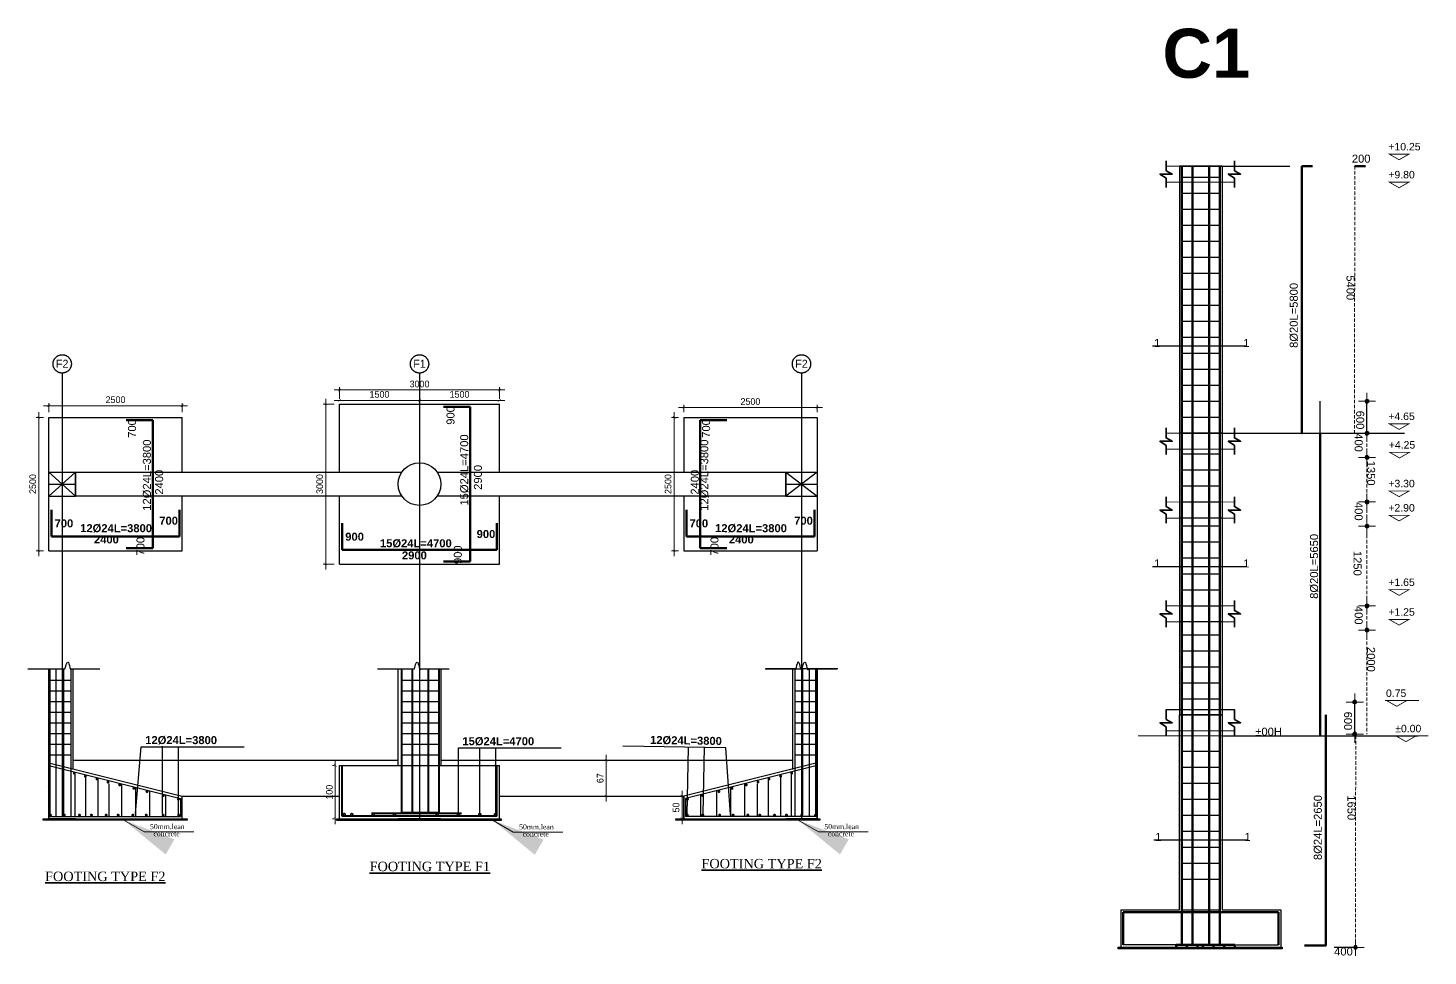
# Model space of a CAD drawing. Header units: inches. Extents: x -291016 to -124071, y 25078 to 137196.
# Drawn here: x -210293 to -207669, y 49485 to 51225 of the extents above; entities that cross this region are included whole.
import ezdxf

# ---------------------------------------------------------------- set-up
doc = ezdxf.new("R2010")
doc.units = ezdxf.units.IN
doc.header["$MEASUREMENT"] = 0
for name, pattern in [('CENTER', [2, 1.25, -0.25, 0.25, -0.25]), ('CENTER2', [28.575, 19.05, -3.175, 3.175, -3.175]), ('Dashed', [564.444447, 282.222223, -282.222223]), ('DASHED2', [9.525, 6.35, -3.175]), ('HIDDEN', [9.525, 6.35, -3.175])]:
    doc.linetypes.add(name, pattern=pattern)
for name, color, linetype in [('AXIS', 8, 'CENTER'), ('HATC H', 8, 'Continuous'), ('Reinf+', 6, 'Dashed'), ('Reinf_', 6, 'Continuous'), ('reinfor', 5, 'Continuous'), ('SEC', 7, 'Continuous'), ('TEX', 4, 'Continuous')]:
    doc.layers.add(name, color=color, linetype=linetype)
for name, color, linetype, lineweight in [('Concret', 3, 'Continuous', 60), ('dim', 106, 'Continuous', 18), ('Furn', 106, 'Continuous', 9), ('HATCH', 8, 'Continuous', 9), ('REIN', 6, 'Continuous', 40), ('text', 7, 'Continuous', 35), ('wal', 7, 'Continuous', 50)]:
    doc.layers.add(name, color=color, linetype=linetype, lineweight=lineweight)
doc.styles.add('50', font='arial.ttf', dxfattribs={"height": 150})
doc.styles.add('AX', font='arial.ttf')
doc.styles.add('BOLDTEXT4', font='times.ttf')
doc.styles.add('Dutch Bold', font='dutchb.ttf')
doc.styles.add('SANSSERIFBOLD', font='sasb____.pfb', dxfattribs={"height": 70})
doc.styles.add('TEXT50-2.25', font='times.ttf')
doc.dimstyles.new('50PEA1', dxfattribs={"dimscale": 0, "dimtxt": 12.5, "dimasz": 5, "dimexe": 5, "dimexo": 10, "dimgap": 5, "dimtad": 1, "dimdec": 0, "dimdsep": 46, "dimtxsty": 'Standard', "dimblk1": 'ARCHTICK', "dimblk2": 'ARCHTICK', "dimsah": 1, "dimcen": 2.5, "dimdle": 10, "dimclrd": 8, "dimclre": 8, "dimclrt": 7, "dimadec": 0, "dimazin": 0, "dimtfac": 1, "dimtdec": 0, "dimtix": 1, "dimtmove": 2, "dimatfit": 3, "dimldrblk": 'ARCHTICK', "dimfxl": 1, "dimtolj": 1, "dimtzin": 0, "dimlwd": 13, "dimlwe": 13, "dimarcsym": 0})
doc.dimstyles.new('DIM ARROW', dxfattribs={"dimtxt": 112.5, "dimasz": 100, "dimexe": 75, "dimexo": 75, "dimgap": 30, "dimtad": 0, "dimdec": 0, "dimzin": 0, "dimdsep": 46, "dimtxsty": 'TEXT50-2.25', "dimcen": 25, "dimdle": 75, "dimclrd": 9, "dimclre": 9, "dimclrt": 3, "dimadec": 0, "dimazin": 0, "dimtfac": 1, "dimtdec": 0, "dimtmove": 0, "dimatfit": 0, "dimfxl": 1, "dimtolj": 1, "dimtzin": 0, "dimlwd": -1, "dimlwe": -1, "dimarcsym": 0})

# ---------------------------------------------------------------- blocks, each defined once
blk = doc.blocks.new('_ArchTick')
at = {"color": 0, "const_width": 0.15}
blk.add_lwpolyline([(-0.5, -0.5), (0.5, 0.5)], dxfattribs=at)
blk = doc.blocks.new('*D820')
at = {"color": 8, "lineweight": 13, "transparency": 16777216}
for p, q in [((-209719.2, 49842.5), (-209722, 49842.5)), ((-209717, 49852.5), (-209717, 49732.5)), ((-209719.2, 49742.5), (-209722, 49742.5))]:
    blk.add_line(p, q, dxfattribs=at)
at = {"layer": 'Defpoints', "color": 0, "transparency": 16777216}
for p in [(-209709.2, 49842.5), (-209717, 49742.5), (-209709.2, 49742.5)]:
    blk.add_point(p, dxfattribs=at)
at = {"color": 8, "lineweight": 13, "transparency": 16777216, "xscale": 5, "yscale": 5, "zscale": 5}
for p, rotation in [((-209717, 49842.5), 90), ((-209717, 49742.5), 270)]:
    blk.add_blockref('_ArchTick', p, dxfattribs=dict(at, rotation=rotation))
at = {"color": 7, "transparency": 16777216, "insert": (-209728.2, 49792.5), "char_height": 12.5, "attachment_point": 5, "rotation": 90}
blk.add_mtext('\\A1;100', dxfattribs=at)
blk = doc.blocks.new('*D821')
at = {"color": 8, "lineweight": 13, "transparency": 16777216}
for p, q in [((-209073.9, 49785.1), (-209072.1, 49785.1)), ((-209067.1, 49795.1), (-209067.1, 49732.5)), ((-209073.9, 49742.5), (-209072.1, 49742.5))]:
    blk.add_line(p, q, dxfattribs=at)
at = {"layer": 'Defpoints', "color": 0, "transparency": 16777216}
for p in [(-209063.9, 49785.1), (-209067.1, 49742.5), (-209063.9, 49742.5)]:
    blk.add_point(p, dxfattribs=at)
at = {"color": 8, "lineweight": 13, "transparency": 16777216, "xscale": 5, "yscale": 5, "zscale": 5}
for p, rotation in [((-209067.1, 49785.1), 90), ((-209067.1, 49742.5), 270)]:
    blk.add_blockref('_ArchTick', p, dxfattribs=dict(at, rotation=rotation))
at = {"color": 7, "transparency": 16777216, "insert": (-209078.4, 49763.8), "char_height": 12.5, "attachment_point": 5, "rotation": 90}
blk.add_mtext('\\A1;50', dxfattribs=at)
blk = doc.blocks.new('*D822')
at = {"color": 8, "lineweight": 13, "transparency": 16777216}
for p, q in [((-209209.3, 49862.5), (-209209.3, 49775.1)), ((-209217.2, 49852.5), (-209204.3, 49852.5)), ((-209217.2, 49785.1), (-209204.3, 49785.1))]:
    blk.add_line(p, q, dxfattribs=at)
at = {"layer": 'Defpoints', "color": 0, "transparency": 16777216}
for p in [(-209227.2, 49852.5), (-209227.2, 49785.1), (-209209.3, 49785.1)]:
    blk.add_point(p, dxfattribs=at)
at = {"color": 8, "lineweight": 13, "transparency": 16777216, "xscale": 5, "yscale": 5, "zscale": 5}
for p, rotation in [((-209209.3, 49852.5), 90), ((-209209.3, 49785.1), 270)]:
    blk.add_blockref('_ArchTick', p, dxfattribs=dict(at, rotation=rotation))
at = {"color": 7, "transparency": 16777216, "insert": (-209220.5, 49818.8), "char_height": 12.5, "attachment_point": 5, "rotation": 90}
blk.add_mtext('\\A1;67', dxfattribs=at)
blk = doc.blocks.new('*D823')
at = {"color": 8, "lineweight": 13, "transparency": 16777216}
for p, q in [((-209063.9, 50505.1), (-209063.9, 50518.4)), ((-208813.9, 50505.1), (-208813.9, 50518.4)), ((-209073.9, 50513.4), (-208803.9, 50513.4))]:
    blk.add_line(p, q, dxfattribs=at)
at = {"layer": 'Defpoints', "color": 0, "transparency": 16777216}
for p in [(-209063.9, 50495.1), (-208813.9, 50513.4), (-208813.9, 50495.1)]:
    blk.add_point(p, dxfattribs=at)
at = {"color": 8, "lineweight": 13, "transparency": 16777216, "xscale": 5, "yscale": 5, "zscale": 5, "rotation": 180}
blk.add_blockref('_ArchTick', (-209063.9, 50513.4), dxfattribs=at)
at = {"color": 8, "lineweight": 13, "transparency": 16777216, "xscale": 5, "yscale": 5, "zscale": 5}
blk.add_blockref('_ArchTick', (-208813.9, 50513.4), dxfattribs=at)
at = {"color": 7, "transparency": 16777216, "insert": (-208938.9, 50524.6), "char_height": 12.5, "attachment_point": 5}
blk.add_mtext('\\A1;2500', dxfattribs=at)
blk = doc.blocks.new('*D824')
at = {"color": 8, "lineweight": 13, "transparency": 16777216}
for p, q in [((-209073.9, 50495.1), (-209087, 50495.1)), ((-209082, 50505.1), (-209082, 50235.1)), ((-209073.9, 50245.1), (-209087, 50245.1))]:
    blk.add_line(p, q, dxfattribs=at)
at = {"layer": 'Defpoints', "color": 0, "transparency": 16777216}
for p in [(-209063.9, 50495.1), (-209082, 50245.1), (-209063.9, 50245.1)]:
    blk.add_point(p, dxfattribs=at)
at = {"color": 8, "lineweight": 13, "transparency": 16777216, "xscale": 5, "yscale": 5, "zscale": 5}
for p, rotation in [((-209082, 50495.1), 90), ((-209082, 50245.1), 270)]:
    blk.add_blockref('_ArchTick', p, dxfattribs=dict(at, rotation=rotation))
at = {"color": 7, "transparency": 16777216, "insert": (-209093.2, 50370.1), "char_height": 12.5, "attachment_point": 5, "rotation": 90}
blk.add_mtext('\\A1;2500', dxfattribs=at)
blk = doc.blocks.new('*D825')
at = {"color": 8, "lineweight": 13, "transparency": 16777216}
for p, q in [((-209719.2, 50546.4), (-209399.2, 50546.4)), ((-209709.2, 50530.1), (-209709.2, 50551.4)), ((-209409.2, 50530.1), (-209409.2, 50551.4))]:
    blk.add_line(p, q, dxfattribs=at)
at = {"layer": 'Defpoints', "color": 0, "transparency": 16777216}
for p in [(-209409.2, 50546.4), (-209709.2, 50520.1), (-209409.2, 50520.1)]:
    blk.add_point(p, dxfattribs=at)
at = {"color": 8, "lineweight": 13, "transparency": 16777216, "xscale": 5, "yscale": 5, "zscale": 5, "rotation": 180}
blk.add_blockref('_ArchTick', (-209709.2, 50546.4), dxfattribs=at)
at = {"color": 8, "lineweight": 13, "transparency": 16777216, "xscale": 5, "yscale": 5, "zscale": 5}
blk.add_blockref('_ArchTick', (-209409.2, 50546.4), dxfattribs=at)
at = {"color": 7, "transparency": 16777216, "insert": (-209559.2, 50557.6), "char_height": 12.5, "attachment_point": 5}
blk.add_mtext('\\A1;3000', dxfattribs=at)
blk = doc.blocks.new('*D548')
at = {"color": 8, "lineweight": 13, "transparency": 16777216}
for p, q in [((-209719.2, 50520.1), (-209740, 50520.1)), ((-209735, 50530.1), (-209735, 50210.1)), ((-209719.2, 50220.1), (-209740, 50220.1))]:
    blk.add_line(p, q, dxfattribs=at)
at = {"layer": 'Defpoints', "color": 0, "transparency": 16777216}
for p in [(-209709.2, 50520.1), (-209735, 50220.1), (-209709.2, 50220.1)]:
    blk.add_point(p, dxfattribs=at)
at = {"color": 8, "lineweight": 13, "transparency": 16777216, "xscale": 5, "yscale": 5, "zscale": 5}
for p, rotation in [((-209735, 50520.1), 90), ((-209735, 50220.1), 270)]:
    blk.add_blockref('_ArchTick', p, dxfattribs=dict(at, rotation=rotation))
at = {"color": 7, "transparency": 16777216, "insert": (-209746.2, 50370.1), "char_height": 12.5, "attachment_point": 5, "rotation": 90}
blk.add_mtext('\\A1;3000', dxfattribs=at)
blk = doc.blocks.new('*D826')
at = {"color": 8, "lineweight": 13, "transparency": 16777216}
for p, q in [((-209719.2, 50526.9), (-209549.2, 50526.9)), ((-209709.2, 50530.1), (-209709.2, 50531.9)), ((-209559.2, 50530.1), (-209559.2, 50531.9))]:
    blk.add_line(p, q, dxfattribs=at)
at = {"layer": 'Defpoints', "color": 0, "transparency": 16777216}
for p in [(-209709.2, 50520.1), (-209559.2, 50526.9), (-209559.2, 50520.1)]:
    blk.add_point(p, dxfattribs=at)
at = {"color": 8, "lineweight": 13, "transparency": 16777216, "xscale": 5, "yscale": 5, "zscale": 5, "rotation": 180}
blk.add_blockref('_ArchTick', (-209709.2, 50526.9), dxfattribs=at)
at = {"color": 8, "lineweight": 13, "transparency": 16777216, "xscale": 5, "yscale": 5, "zscale": 5}
blk.add_blockref('_ArchTick', (-209559.2, 50526.9), dxfattribs=at)
at = {"color": 7, "transparency": 16777216, "insert": (-209634.2, 50538.1), "char_height": 12.5, "attachment_point": 5}
blk.add_mtext('\\A1;1500', dxfattribs=at)
blk = doc.blocks.new('*D827')
at = {"color": 8, "lineweight": 13, "transparency": 16777216}
for p, q in [((-209569.2, 50526.9), (-209399.2, 50526.9)), ((-209559.2, 50530.1), (-209559.2, 50531.9)), ((-209409.2, 50530.1), (-209409.2, 50531.9))]:
    blk.add_line(p, q, dxfattribs=at)
at = {"layer": 'Defpoints', "color": 0, "transparency": 16777216}
for p in [(-209559.2, 50520.1), (-209409.2, 50526.9), (-209409.2, 50520.1)]:
    blk.add_point(p, dxfattribs=at)
at = {"color": 8, "lineweight": 13, "transparency": 16777216, "xscale": 5, "yscale": 5, "zscale": 5, "rotation": 180}
blk.add_blockref('_ArchTick', (-209559.2, 50526.9), dxfattribs=at)
at = {"color": 8, "lineweight": 13, "transparency": 16777216, "xscale": 5, "yscale": 5, "zscale": 5}
blk.add_blockref('_ArchTick', (-209409.2, 50526.9), dxfattribs=at)
at = {"color": 7, "transparency": 16777216, "insert": (-209484.2, 50538.1), "char_height": 12.5, "attachment_point": 5}
blk.add_mtext('\\A1;1500', dxfattribs=at)
blk = doc.blocks.new('*D828')
at = {"color": 8, "lineweight": 13, "transparency": 16777216}
for p, q in [((-209994, 50516.9), (-210264, 50516.9)), ((-210254, 50505.1), (-210254, 50521.9)), ((-210004, 50505.1), (-210004, 50521.9))]:
    blk.add_line(p, q, dxfattribs=at)
at = {"layer": 'Defpoints', "color": 0, "transparency": 16777216}
for p in [(-210254, 50516.9), (-210254, 50495.1), (-210004, 50495.1)]:
    blk.add_point(p, dxfattribs=at)
at = {"color": 8, "lineweight": 13, "transparency": 16777216, "xscale": 5, "yscale": 5, "zscale": 5, "rotation": 180}
blk.add_blockref('_ArchTick', (-210254, 50516.9), dxfattribs=at)
at = {"color": 8, "lineweight": 13, "transparency": 16777216, "xscale": 5, "yscale": 5, "zscale": 5}
blk.add_blockref('_ArchTick', (-210004, 50516.9), dxfattribs=at)
at = {"color": 7, "transparency": 16777216, "insert": (-210129, 50528.1), "char_height": 12.5, "attachment_point": 5}
blk.add_mtext('\\A1;2500', dxfattribs=at)
blk = doc.blocks.new('*D829')
at = {"color": 8, "lineweight": 13, "transparency": 16777216}
for p, q in [((-210264, 50495.1), (-210278, 50495.1)), ((-210273, 50505.1), (-210273, 50235.1)), ((-210264, 50245.1), (-210278, 50245.1))]:
    blk.add_line(p, q, dxfattribs=at)
at = {"layer": 'Defpoints', "color": 0, "transparency": 16777216}
for p in [(-210254, 50495.1), (-210273, 50245.1), (-210254, 50245.1)]:
    blk.add_point(p, dxfattribs=at)
at = {"color": 8, "lineweight": 13, "transparency": 16777216, "xscale": 5, "yscale": 5, "zscale": 5}
for p, rotation in [((-210273, 50495.1), 90), ((-210273, 50245.1), 270)]:
    blk.add_blockref('_ArchTick', p, dxfattribs=dict(at, rotation=rotation))
at = {"color": 7, "transparency": 16777216, "insert": (-210284.2, 50370.1), "char_height": 12.5, "attachment_point": 5, "rotation": 90}
blk.add_mtext('\\A1;2500', dxfattribs=at)
blk = doc.blocks.new('Dbre')
at = {"layer": 'Furn'}
h = blk.add_hatch(color=4, dxfattribs=at)
h.paths.add_polyline_path([(-203894, -57319.9), (-203896.3, -57319.9, 0.414214), (-203894, -57322.2)])
h.paths.add_polyline_path([(-203894, -57317.6, 0.414214), (-203896.3, -57319.9), (-203894, -57319.9)])
h.paths.add_polyline_path([(-203894, -57317.6), (-203894, -57319.9), (-203891.7, -57319.9, 0.414214)])
h.paths.add_polyline_path([(-203891.7, -57319.9), (-203894, -57319.9), (-203894, -57322.2, 0.414214)])
blk.add_line((-203904, -57319.9), (-203884, -57319.9), dxfattribs=at)
at = {"layer": 'Furn', "color": 4}
blk.add_line((-203894, -57309.9), (-203894, -57329.9), dxfattribs=at)
blk.add_circle((-203894, -57319.9), 2.29, dxfattribs=at)

msp = doc.modelspace()

# ---------------------------------------------------------------- linework, layer by layer
at = {"color": 3}
for p, q in [((-208134.8, 50966.2061), (-208134.8, 49937.5573)), ((-208054.8, 50966.2061), (-208134.8, 50966.2061)), ((-208134.8, 50966.1785), (-207927.9468, 50966.1785)), ((-208054.8, 50966.2061), (-208054.8, 49937.5573)), ((-208130.8382, 50945.3222), (-208059.3882, 50945.3222)), ((-208130.8382, 50915.3222), (-208059.3882, 50915.3222)), ((-208130.8382, 50885.3222), (-208059.3882, 50885.3222)), ((-208130.8382, 50855.3222), (-208059.3882, 50855.3222)), ((-208130.8382, 50825.3222), (-208059.3882, 50825.3222)), ((-208130.8382, 50795.3222), (-208059.3882, 50795.3222)), ((-208130.8382, 50765.3222), (-208059.3882, 50765.3222)), ((-208130.8382, 50735.3222), (-208059.3882, 50735.3222)), ((-208130.8382, 50705.3222), (-208059.3882, 50705.3222)), ((-208130.8382, 50705.3222), (-208059.3882, 50705.3222)), ((-208130.8382, 50675.3222), (-208059.3882, 50675.3222)), ((-208130.8382, 50645.3222), (-208059.3882, 50645.3222)), ((-208130.8382, 50615.3222), (-208059.3882, 50615.3222)), ((-208130.8382, 50585.3222), (-208059.3882, 50585.3222)), ((-208130.8382, 50555.3222), (-208059.3882, 50555.3222)), ((-209709.161, 50520.0955), (-209409.161, 50520.0955)), ((-209709.161, 50392.5955), (-209709.161, 50520.0955)), ((-209409.161, 50392.5955), (-209409.161, 50520.0955)), ((-208130.8382, 50525.3222), (-208059.3882, 50525.3222)), ((-207871.1734, 50465.3222), (-207871.1734, 50525.3222)), ((-207783.3468, 50465.3222), (-207783.3468, 50525.3222)), ((-210254.0013, 50245.0955), (-210254.0013, 50495.0955)), ((-210254.0013, 50495.0955), (-210004.0013, 50495.0955)), ((-210004.0013, 50392.5955), (-210004.0013, 50495.0955)), ((-209063.9079, 50495.0955), (-209063.9079, 50392.5955)), ((-209063.9079, 50495.0955), (-208813.9079, 50495.0955)), ((-208813.9079, 50495.0955), (-208813.9079, 50245.0955)), ((-208130.8382, 50495.3222), (-208059.3882, 50495.3222)), ((-208054.8, 50465.3238), (-208134.8, 50465.3238)), ((-208130.8382, 50465.3222), (-208059.3882, 50465.3222)), ((-208059.3882, 50465.3222), (-207712.5968, 50465.3222)), ((-208130.55, 50426.4723), (-208059.1, 50426.4723)), ((-210254.0013, 50392.5955), (-210203.9079, 50392.5955)), ((-210203.9079, 50392.5955), (-210254.0013, 50347.5955)), ((-210254.0013, 50392.5955), (-210203.9079, 50347.5955)), ((-208872.4603, 50392.5955), (-208813.9079, 50392.5955)), ((-208813.9079, 50392.5955), (-208872.4603, 50347.5955)), ((-208872.4603, 50392.5955), (-208813.9079, 50347.5955)), ((-208130.55, 50396.4723), (-208059.1, 50396.4723)), ((-210254.0013, 50370.0955), (-210203.9079, 50370.0955)), ((-208872.4603, 50370.0955), (-208813.9079, 50370.0955)), ((-208130.55, 50366.4723), (-208059.1, 50366.4723)), ((-210254.0013, 50347.5955), (-210203.9079, 50347.5955)), ((-210004.0013, 50245.0955), (-210004.0013, 50347.5955)), ((-209709.161, 50220.0955), (-209709.161, 50347.5955)), ((-209409.161, 50220.0955), (-209409.161, 50347.5955)), ((-209063.9079, 50347.5955), (-209063.9079, 50245.0955)), ((-208872.4603, 50347.5955), (-208813.9079, 50347.5955)), ((-208130.55, 50336.4723), (-208059.1, 50336.4723)), ((-208054.8, 50306.4195), (-208134.8, 50306.4195)), ((-208130.55, 50291.6562), (-208059.1, 50291.6562)), ((-208130.55, 50261.6562), (-208059.1, 50261.6562)), ((-210254.0013, 50245.0955), (-210004.0013, 50245.0955)), ((-209063.9079, 50245.0955), (-208813.9079, 50245.0955)), ((-208130.55, 50231.6562), (-208059.1, 50231.6562)), ((-209709.161, 50220.0955), (-209409.161, 50220.0955)), ((-208130.55, 50201.6562), (-208059.1, 50201.6562)), ((-208130.55, 50171.6562), (-208059.1, 50171.6562)), ((-208130.55, 50141.6562), (-208059.1, 50141.6562)), ((-208054.8, 50111.6034), (-208134.8, 50111.6034)), ((-208130.6562, 50087.61), (-208059.2062, 50087.61)), ((-208130.6562, 50057.61), (-208059.2062, 50057.61)), ((-210254.0013, 49742.5), (-210254.0013, 50023.5955)), ((-208813.9079, 50023.5955), (-208813.9079, 49742.5)), ((-208813.9079, 49742.5), (-208813.9079, 50023.5955)), ((-208130.6562, 50027.61), (-208059.2062, 50027.61)), ((-210251.3, 50002.5), (-210212.4579, 50002.5)), ((-209593.161, 50002.5), (-209522.161, 50002.5)), ((-208855.4513, 50002.5), (-208816.6092, 50002.5)), ((-208130.6562, 49997.61), (-208059.2062, 49997.61)), ((-210251.3, 49982.5), (-210212.4579, 49982.5)), ((-209593.161, 49982.5), (-209522.161, 49982.5)), ((-208855.4513, 49982.5), (-208816.6092, 49982.5)), ((-208130.6562, 49967.61), (-208059.2062, 49967.61)), ((-210251.3, 49962.5), (-210212.4579, 49962.5)), ((-210251.3, 49942.5), (-210212.4579, 49942.5)), ((-209593.161, 49962.5), (-209522.161, 49962.5)), ((-209593.161, 49942.5), (-209522.161, 49942.5)), ((-208855.4513, 49962.5), (-208816.6092, 49962.5)), ((-208855.4513, 49942.5), (-208816.6092, 49942.5)), ((-208159.7569, 49947.4615), (-208031.5571, 49947.4615)), ((-207806.0436, 49901.298), (-207806.0436, 49961.298)), ((-210251.3, 49922.5), (-210212.4579, 49922.5)), ((-209593.161, 49922.5), (-209522.161, 49922.5)), ((-208855.4513, 49922.5), (-208816.6092, 49922.5)), ((-208054.8, 49937.5573), (-208134.8, 49937.5573)), ((-208130.6562, 49937.61), (-208059.2062, 49937.61)), ((-210251.3, 49902.5), (-210212.4579, 49902.5)), ((-209593.161, 49902.5), (-209522.161, 49902.5)), ((-208855.4513, 49902.5), (-208816.6092, 49902.5)), ((-208134.8, 49572), (-208134.8, 49899.4977)), ((-208054.8, 49898.0543), (-207687.5468, 49898.0543)), ((-210251.3, 49882.5), (-210212.4579, 49882.5)), ((-210251.3, 49862.5), (-210212.4579, 49862.5)), ((-209593.161, 49882.5), (-209522.161, 49882.5)), ((-209593.161, 49862.5), (-209522.161, 49862.5)), ((-208855.4513, 49882.5), (-208816.6092, 49882.5)), ((-208855.4513, 49862.5), (-208816.6092, 49862.5)), ((-208130.55, 49869.4977), (-208059.1, 49869.4977)), ((-210209.2579, 49852.5), (-209599.161, 49852.5)), ((-209709.161, 49812.5), (-209709.161, 49842.5)), ((-209709.161, 49842.5), (-209409.161, 49842.5)), ((-209519.161, 49852.5), (-208859.7513, 49852.5)), ((-209409.161, 49812.5), (-209409.161, 49842.5)), ((-208130.55, 49839.4977), (-208059.1, 49839.4977)), ((-209709.161, 49742.5), (-209709.161, 49812.5)), ((-209409.161, 49742.5), (-209409.161, 49812.5)), ((-208130.55, 49809.4977), (-208059.1, 49809.4977)), ((-210004.0013, 49742.5), (-210004.0013, 49785.0844)), ((-210004.0013, 49785.0844), (-209709.9124, 49785.0844)), ((-209408.8689, 49785.0844), (-209063.9079, 49785.0844)), ((-209063.9079, 49785.0844), (-209063.9079, 49742.5)), ((-209063.9079, 49742.5), (-209063.9079, 49785.0844)), ((-208130.55, 49779.4977), (-208059.1, 49779.4977)), ((-210254.0013, 49746.75), (-210007.5013, 49746.75)), ((-209709.161, 49742.5), (-209409.161, 49742.5)), ((-208813.9079, 49746.75), (-209060.4079, 49746.75)), ((-208130.55, 49749.4977), (-208059.1, 49749.4977)), ((-208130.55, 49719.4977), (-208059.1, 49719.4977)), ((-208130.55, 49689.4977), (-208059.1, 49689.4977)), ((-208130.55, 49659.4977), (-208059.1, 49659.4977)), ((-208130.55, 49629.4977), (-208059.1, 49629.4977)), ((-208244.8, 49572), (-208244.8, 49502)), ((-208244.8, 49572), (-208134.8, 49572)), ((-208130.55, 49572), (-208059.1, 49572)), ((-208054.8, 49572), (-207944.8, 49572)), ((-207944.8, 49572), (-207944.8, 49499)), ((-207944.8, 49499), (-208244.8, 49499)), ((-208141.0381, 49506.2881), (-208240.5, 49506.2881)), ((-208030.9468, 49506.3), (-207949.1, 49506.3)), ((-207804.763, 49501.4715), (-207844.763, 49501.4715))]:
    msp.add_line(p, q, dxfattribs=at)
at = {"color": 1}
for p, q in [((-208185.0968, 50629.0881), (-208010.3468, 50629.0881)), ((-208185.0968, 50215.8381), (-208010.3468, 50215.8381)), ((-208182.8218, 49703.3381), (-208008.0718, 49703.3381))]:
    msp.add_line(p, q, dxfattribs=at)
at = {"color": 253, "lineweight": 25, "ltscale": 3000}
for p, q in [((-210091.75, 49752.5526), (-210080.7447, 49877.6159)), ((-210080.7447, 49877.6159), (-209888.1437, 49877.6159)), ((-210040.7447, 49752.5526), (-210040.7447, 49878.5798)), ((-210010.7835, 49751.5887), (-210010.7835, 49877.6159)), ((-209486.262, 49750.4801), (-209486.262, 49875.5435)), ((-209486.262, 49875.5435), (-209293.661, 49875.5435)), ((-209446.262, 49750.4801), (-209446.262, 49876.5074)), ((-209416.3008, 49749.5163), (-209416.3008, 49875.5435)), ((-208985.2127, 49875.6999), (-209177.785, 49879.0208)), ((-209057.3365, 49750.8977), (-209055.1635, 49876.9062)), ((-209027.3632, 49751.3448), (-209025.1902, 49877.3533)), ((-208976.3654, 49750.4654), (-208985.2127, 49875.6999))]:
    msp.add_line(p, q, dxfattribs=at)
at = {"color": 3}
for points in [[(-210203.9079, 50392.5955), (-210203.9079, 50347.5955)], [(-209592.2329, 50347.5955), (-210203.9079, 50347.5955), (-210203.9079, 50392.5955), (-209592.2329, 50392.5955)], [(-209526.0891, 50392.5955), (-208872.4603, 50392.5955), (-208872.4603, 50347.5955), (-209526.0891, 50347.5955)], [(-208872.4603, 50347.5955), (-208872.4603, 50392.5955)], [(-210203.9079, 49742.5), (-210254.0013, 49742.5), (-210254.0013, 50023.5955)], [(-210209.2579, 50023.5955), (-210209.2579, 49835.0611)], [(-209599.161, 49842.5), (-209599.161, 50023.5955)], [(-209519.161, 50023.5955), (-209519.161, 49842.5)], [(-208813.9079, 50023.5955), (-208813.9079, 49742.5), (-208872.4603, 49742.5)], [(-208864.0013, 49742.5), (-208813.9079, 49742.5), (-208813.9079, 50023.5955)], [(-208859.7513, 50023.7983), (-208859.7513, 49835.2639)], [(-208134.8, 49801.4977), (-208134.8, 49937.5573), (-208054.8, 49937.5573), (-208054.8, 49572)], [(-208134.8, 49719.5286), (-208134.8, 49719.5286), (-208134.8, 49899.4977)], [(-210251.3, 49846.9091), (-210004.0013, 49785.0844)], [(-210208.1579, 49835.2639), (-210208.1579, 49834.9766)], [(-208816.6092, 49846.9091), (-209063.9079, 49785.0844)], [(-208859.7513, 49835.2639), (-208859.7513, 49834.9766)], [(-208134.8, 49653.4977), (-208134.8, 49767.6443)], [(-209519.161, 49742.5), (-209599.161, 49742.5)]]:
    msp.add_lwpolyline(points, dxfattribs=at)
for points in [[(-210264.4079, 49742.5), (-209994.4079, 49742.5), (-209994.4079, 49740), (-210264.4079, 49740)], [(-209713.9079, 49742.5), (-209406.4079, 49742.5), (-209406.4079, 49739.5), (-209713.9079, 49739.5)], [(-209078.9079, 49742.5), (-208808.9079, 49742.5), (-208808.9079, 49740), (-209078.9079, 49740)], [(-208249.5468, 49502), (-207942.0468, 49502), (-207942.0468, 49499), (-208249.5468, 49499)]]:
    msp.add_lwpolyline(points, close=True, dxfattribs=at)
msp.add_circle((-209559.161, 50370.0955), 40, dxfattribs=at)
at = {"layer": 'AXIS', "linetype": 'CENTER2', "ltscale": 1000}
for p, q in [((-210228.9537, 50576.9302), (-210228.9899, 49746.75)), ((-209559.152, 50576.9302), (-209559.1885, 49739.5)), ((-208843.175, 50576.9302), (-208843.2115, 49740)), ((-210228.9901, 49742.5), (-210228.9902, 49740)), ((-208838.9191, 49742.5), (-208838.919, 49740))]:
    msp.add_line(p, q, dxfattribs=at)
at = {"layer": 'AXIS', "ltscale": 500}
for centre in [(-210228.9546, 50595.2885), (-209559.1529, 50595.2885), (-208843.1759, 50595.2885)]:
    msp.add_circle(centre, 17.1857, dxfattribs=at)
at = {"layer": 'Concret', "color": 0, "linetype": 'HIDDEN', "lineweight": 20}
for p, q in [((-207806.0842, 50966.1785), (-207806.5811, 50465.3222)), ((-207783.3468, 50465.3222), (-207783.3468, 49901.298)), ((-207804.3304, 49898.0543), (-207804.7738, 49490.6129))]:
    msp.add_line(p, q, dxfattribs=at)
at = {"layer": 'Concret', "color": 0, "linetype": 'HIDDEN', "lineweight": 70}
for p, q in [((-210258.2513, 49802.5), (-210258.2513, 49802.5)), ((-208809.6579, 49802.5), (-208809.6579, 49802.5))]:
    msp.add_line(p, q, dxfattribs=at)
at = {"layer": 'dim', "color": 1, "linetype": 'Continuous'}
for p, q in [((-207748.858, 49964.2858), (-207686.2115, 49964.2858)), ((-207731.5, 49898.0543), (-207668.8535, 49898.0543))]:
    msp.add_line(p, q, dxfattribs=at)
at = {"layer": 'Furn', "color": 4, "lineweight": 50}
for p, q in [((-208130.55, 49506.3), (-208130.55, 50966.2061)), ((-208110.55, 49506.3), (-208110.55, 50966.2061)), ((-207949.1, 49567.7), (-208240.5, 49567.7)), ((-208240.5, 49567.7), (-208240.5, 49506.3)), ((-207949.1, 49567.7), (-207949.1, 49506.3)), ((-208141.0381, 49506.2881), (-208030.9468, 49506.3))]:
    msp.add_line(p, q, dxfattribs=at)
at = {"layer": 'Furn', "color": 4}
for p, q in [((-210083.3506, 49797.5), (-210083.3506, 49797.5)), ((-208984.5586, 49797.5), (-208984.5586, 49797.5))]:
    msp.add_line(p, q, dxfattribs=at)
at = {"layer": 'Furn', "color": 4, "lineweight": 50}
for points in [[(-208079.1, 50966.2061), (-208079.1, 49506.3)], [(-208059.1, 50966.2061), (-208059.1, 49506.3)], [(-207885.3968, 50966.1983), (-207905.3968, 50966.1785), (-207905.3968, 50966.1785)], [(-207905.3968, 50966.1785), (-207905.3968, 50465.3222), (-207905.3968, 50465.3222)], [(-207786.0842, 50966.1983), (-207806.0842, 50966.1785), (-207806.0842, 50966.1785)], [(-207871.1734, 50465.3222), (-207871.1734, 50465.3222), (-207871.1734, 49898.0543)], [(-207860.2943, 49937.6116), (-207860.2943, 49505.3874), (-207900.2943, 49505.3874)]]:
    msp.add_lwpolyline(points, dxfattribs=at)
at = {"layer": 'Furn', "color": 4}
for centre in [(-210253.3506, 49748.6719), (-210123.2513, 49748.6719), (-208944.6579, 49748.6719), (-208814.5586, 49748.6719), (-208141.05, 49504.113), (-208121.05, 49504.113), (-208101.05, 49504.113), (-208091.05, 49504.113), (-208071.05, 49504.113), (-208051.05, 49504.113), (-208030.9507, 49504.113)]:
    msp.add_circle(centre, 1.2, dxfattribs=at)
at = {"layer": 'HATC H', "color": 4, "linetype": 'Continuous', "const_width": 1.5}
for points in [[(-207741.367, 50988.4487), (-207723.0088, 50977.9838), (-207704.6507, 50988.4487)], [(-207741.367, 50935.9487), (-207723.0088, 50925.4838), (-207704.6507, 50935.9487)], [(-207741.367, 50482.9487), (-207723.0088, 50472.4838), (-207704.6507, 50482.9487)], [(-207740.5, 50429.5), (-207722.1418, 50419.0351), (-207703.7837, 50429.5)], [(-207741.367, 50356.9487), (-207723.0088, 50346.4838), (-207704.6507, 50356.9487)], [(-207741.367, 50311.4487), (-207723.0088, 50300.9838), (-207704.6507, 50311.4487)], [(-207741.367, 50171.9487), (-207723.0088, 50161.4838), (-207704.6507, 50171.9487)], [(-207741.367, 50116.221), (-207723.0088, 50105.7561), (-207704.6507, 50116.221)], [(-207745.8157, 49963.9487), (-207727.4576, 49953.4838), (-207709.0994, 49963.9487)], [(-207728.4577, 49897.7172), (-207710.0995, 49887.2523), (-207691.7414, 49897.7172)]]:
    msp.add_lwpolyline(points, close=True, dxfattribs=at)
at = {"layer": 'HATCH', "lineweight": 5}
for points in [[(-208031.5571, 50966.2141), (-208159.7569, 50966.1699)], [(-208159.7569, 50936.1518), (-208063.1819, 50936.1518)], [(-208128.1321, 50936.1518), (-208031.5571, 50936.1518)], [(-208031.5571, 50465.3318), (-208159.7569, 50465.2876)], [(-208159.7569, 50435.2695), (-208063.1819, 50435.2695)], [(-208128.1321, 50435.2695), (-208031.5571, 50435.2695)], [(-208031.5571, 50336.4818), (-208159.7569, 50336.4376)], [(-208159.7569, 50306.4195), (-208063.1819, 50306.4195)], [(-208128.1321, 50306.4195), (-208031.5571, 50306.4195)], [(-208031.5571, 50141.6657), (-208159.7569, 50141.6215)], [(-208159.7569, 50111.6034), (-208063.1819, 50111.6034)], [(-208128.1321, 50111.6034), (-208031.5571, 50111.6034)], [(-207945.0898, 49898.0543), (-208212.2468, 49897.9622)], [(-208159.7569, 49907.5573), (-208063.1819, 49907.5573)], [(-208128.1321, 49907.5573), (-208031.5571, 49907.5573)]]:
    msp.add_lwpolyline(points, dxfattribs=at)
at = {"layer": 'REIN', "const_width": 3.9106}
for points in [[(-209702.0373, 49750.4801, 1), (-209699.0673, 49750.4801, 1)], [(-209687.747, 49750.4801, 1), (-209684.777, 49750.4801, 1)], [(-209647.747, 49750.4801, 1), (-209644.777, 49750.4801, 1)], [(-209607.747, 49750.4801, 1), (-209604.777, 49750.4801, 1)], [(-209527.747, 49750.4801, 1), (-209524.777, 49750.4801, 1)], [(-209487.747, 49750.4801, 1), (-209484.777, 49750.4801, 1)], [(-209447.747, 49750.4801, 1), (-209444.777, 49750.4801, 1)], [(-209418.5234, 49750.4801, 1), (-209415.5534, 49750.4801, 1)]]:
    msp.add_lwpolyline(points, format="xyb", close=True, dxfattribs=at)
at = {"layer": 'Reinf+', "const_width": 2.72}
for points in [[(-210207.5702, 49828.4492, -1), (-210204.9272, 49827.8066, -1)], [(-210186.8713, 49822.7761, -1), (-210184.2282, 49822.1336, -1)], [(-210165.1204, 49817.4883, -1), (-210162.4773, 49816.8457, -1)], [(-210144.4214, 49811.8152, -1), (-210141.7784, 49811.1727, -1)], [(-210122.6705, 49806.5273, -1), (-210120.0275, 49805.8848, -1)], [(-208945.2387, 49806.5273, 1), (-208947.8817, 49805.8848, 1)], [(-208923.4878, 49811.8152, 1), (-208926.1308, 49811.1727, 1)], [(-208902.7888, 49817.4883, 1), (-208905.4319, 49816.8457, 1)], [(-208881.0379, 49822.7761, 1), (-208883.681, 49822.1336, 1)], [(-208860.339, 49828.4492, 1), (-208862.982, 49827.8066, 1)], [(-210095.8205, 49799.9998, -1), (-210093.1775, 49799.3572, -1)], [(-210071.4293, 49794.07, -1), (-210068.7863, 49793.4275, -1)], [(-210040.6384, 49786.5844, -1), (-210037.9954, 49785.9418, -1)], [(-210012.33, 49779.7023, -1), (-210009.687, 49779.0597, -1)], [(-209055.5792, 49779.7023, 1), (-209058.2222, 49779.0597, 1)], [(-209027.2708, 49786.5844, 1), (-209029.9138, 49785.9418, 1)], [(-208996.4799, 49794.07, 1), (-208999.1229, 49793.4275, 1)], [(-208972.0887, 49799.9998, 1), (-208974.7317, 49799.3572, 1)], [(-210252.3742, 49749.5377, -1), (-210249.6542, 49749.5377, -1)], [(-210226.5036, 49749.5377, -1), (-210223.7836, 49749.5377, -1)], [(-210197.8881, 49749.5377, -1), (-210195.1681, 49749.5377, -1)], [(-210175.5036, 49749.5377, -1), (-210172.7836, 49749.5377, -1)], [(-210147.8716, 49749.5377, -1), (-210145.1516, 49749.5377, -1)], [(-210125.4871, 49749.5377, -1), (-210122.7671, 49749.5377, -1)], [(-210097.8551, 49749.5377, -1), (-210095.1351, 49749.5377, -1)], [(-210072.7534, 49749.5377, -1), (-210070.0334, 49749.5377, -1)], [(-210041.0657, 49749.5377, -1), (-210038.3457, 49749.5377, -1)], [(-210011.9327, 49749.5377, -1), (-210009.2127, 49749.5377, -1)], [(-209055.9765, 49749.5377, 1), (-209058.6965, 49749.5377, 1)], [(-209026.8435, 49749.5377, 1), (-209029.5635, 49749.5377, 1)], [(-208995.1558, 49749.5377, 1), (-208997.8758, 49749.5377, 1)], [(-208970.0541, 49749.5377, 1), (-208972.7741, 49749.5377, 1)], [(-208942.4221, 49749.5377, 1), (-208945.1421, 49749.5377, 1)], [(-208920.0376, 49749.5377, 1), (-208922.7576, 49749.5377, 1)], [(-208892.4056, 49749.5377, 1), (-208895.1256, 49749.5377, 1)], [(-208870.0211, 49749.5377, 1), (-208872.7411, 49749.5377, 1)], [(-208841.4056, 49749.5377, 1), (-208844.1256, 49749.5377, 1)], [(-208815.535, 49749.5377, 1), (-208818.255, 49749.5377, 1)]]:
    msp.add_lwpolyline(points, format="xyb", close=True, dxfattribs=at)
at = {"layer": 'Reinf_'}
for p, q in [((-210251.3, 49746.75), (-210251.3, 50023.5955)), ((-210240.0013, 49746.75), (-210240.0013, 50023.5955)), ((-208827.9079, 49746.75), (-208827.9079, 50023.5955)), ((-208816.6092, 49746.75), (-208816.6092, 50023.5955)), ((-210007.5013, 49780.8055), (-210007.5013, 49746.75)), ((-209060.4079, 49780.8055), (-209060.4079, 49746.75))]:
    msp.add_line(p, q, dxfattribs=at)
for points in [[(-210226.4579, 50023.5955), (-210226.4579, 49749.8875)], [(-210212.4579, 50022.2156), (-210212.4579, 49746.75)], [(-208855.4513, 50022.2156), (-208855.4513, 49746.75)], [(-208841.4513, 50023.5955), (-208841.4513, 49749.8875)], [(-210251.3, 49841.7552), (-210007.5013, 49780.8055)], [(-208816.6092, 49841.7552), (-209060.4079, 49780.8055)], [(-210205.3744, 49830.2738), (-210205.3744, 49746.75)], [(-210185.194, 49825.2287), (-210185.194, 49746.75)], [(-210161.9427, 49819.4159), (-210161.9427, 49746.75)], [(-210141.3236, 49808.4041), (-210141.3236, 49747.6266)], [(-210118.0722, 49807.5276), (-210118.0722, 49746.75)], [(-208949.837, 49807.5276), (-208949.837, 49746.75)], [(-208926.5856, 49808.4041), (-208926.5856, 49747.6266)], [(-208905.9665, 49819.4159), (-208905.9665, 49746.75)], [(-208882.7152, 49825.2287), (-208882.7152, 49746.75)], [(-208862.5348, 49830.2738), (-208862.5348, 49746.75)], [(-210091.75, 49801.8677), (-210091.75, 49746.75)], [(-210065.4276, 49795.2871), (-210065.4276, 49746.75)], [(-210035.5958, 49787.8291), (-210035.5958, 49746.75)], [(-209032.3134, 49787.8291), (-209032.3134, 49746.75)], [(-209002.4816, 49795.2871), (-209002.4816, 49746.75)], [(-208976.1592, 49801.8677), (-208976.1592, 49746.75)]]:
    msp.add_lwpolyline(points, dxfattribs=at)
at = {"layer": 'reinfor', "linetype": 'DASHED2', "lineweight": 60, "ltscale": 8000}
for p, q in [((-210058.9747, 50490.0955), (-210108.9747, 50490.0955)), ((-210058.9747, 50250.0955), (-210058.9747, 50490.0955)), ((-209464.1344, 50515.0955), (-209514.1344, 50515.0955)), ((-209464.1344, 50225.0955), (-209464.1344, 50515.0955)), ((-209032.9733, 50250.0955), (-209032.9733, 50490.0955)), ((-208982.9733, 50490.0955), (-209032.9733, 50490.0955)), ((-210249.0013, 50271.5825), (-210249.0013, 50321.5825)), ((-210009.0013, 50271.5825), (-210009.0013, 50321.5825)), ((-209058.9079, 50271.5825), (-209058.9079, 50321.5825)), ((-208818.9079, 50271.5825), (-208818.9079, 50321.5825)), ((-209704.161, 50246.5825), (-209704.161, 50296.5825)), ((-209414.161, 50246.5825), (-209414.161, 50296.5825)), ((-210249.0013, 50271.5825), (-210009.0013, 50271.5825)), ((-209058.9079, 50271.5825), (-208818.9079, 50271.5825)), ((-210058.9747, 50250.0955), (-210108.9747, 50250.0955)), ((-209704.161, 50246.5825), (-209414.161, 50246.5825)), ((-208982.9733, 50250.0955), (-209032.9733, 50250.0955)), ((-209464.1344, 50225.0955), (-209514.1344, 50225.0955))]:
    msp.add_line(p, q, dxfattribs=at)
at = {"layer": 'reinfor', "lineweight": 40}
for p, q in [((-209593.161, 50023.5955), (-209593.161, 49754.3413)), ((-209573.161, 50023.5955), (-209573.161, 49754.3413)), ((-209542.161, 49754.3413), (-209542.161, 50023.5955)), ((-209522.161, 49754.3413), (-209522.161, 50023.5955)), ((-209704.161, 49747.47), (-209704.161, 49842.5)), ((-209414.161, 49747.47), (-209414.161, 49842.5)), ((-209414.161, 49747.47), (-209704.161, 49747.47)), ((-209480.6745, 49752.6913), (-209649.3245, 49752.6913)), ((-209593.161, 49754.3413), (-209522.161, 49754.3413))]:
    msp.add_line(p, q, dxfattribs=at)
at = {"layer": 'SEC'}
for p, q in [((-210293.0499, 50023.5955), (-210237.0896, 50023.5955)), ((-210258.0499, 50023.5955), (-210223.6971, 50023.5955)), ((-210211.9684, 50023.5955), (-210158.2478, 50023.5955)), ((-209638.2096, 50023.5955), (-209582.2493, 50023.5955)), ((-209603.2096, 50023.5955), (-209568.8568, 50023.5955)), ((-209557.1281, 50023.5955), (-209503.4075, 50023.5955)), ((-208911.5088, 50023.5955), (-208855.5485, 50023.5955)), ((-208855.9408, 50023.5955), (-208909.6614, 50023.5955)), ((-208876.5088, 50023.5955), (-208842.156, 50023.5955)), ((-208809.8593, 50023.5955), (-208844.2121, 50023.5955)), ((-208774.8593, 50023.5955), (-208830.8196, 50023.5955)), ((-208830.4273, 50023.5955), (-208776.7067, 50023.5955))]:
    msp.add_line(p, q, dxfattribs=at)
for points in [[(-210223.6971, 50023.5955), (-210221.7967, 50031.5806), (-210218.6467, 50038.9606), (-210215.7948, 50033.7112), (-210213.1011, 50018.8747), (-210211.9684, 50023.5955)], [(-209568.8568, 50023.5955), (-209566.9564, 50031.5806), (-209563.8064, 50038.9606), (-209560.9545, 50033.7112), (-209558.2608, 50018.8747), (-209557.1281, 50023.5955)], [(-208844.2121, 50023.5955), (-208846.1125, 50031.5806), (-208849.2625, 50038.9606), (-208852.1144, 50033.7112), (-208854.8081, 50018.8747), (-208855.9408, 50023.5955)], [(-208842.156, 50023.5955), (-208840.2556, 50031.5806), (-208837.1056, 50038.9606), (-208834.2537, 50033.7112), (-208831.56, 50018.8747), (-208830.4273, 50023.5955)]]:
    msp.add_open_spline(points, degree=3, knots=[15.414428304, 15.414428304, 15.414428304, 15.414428304, 53.310411741, 124.899517057, 180.183549484, 180.183549484, 180.183549484, 180.183549484], dxfattribs=at)
at = {"layer": 'text', "ltscale": 7}
for points in [[(-208159.7569, 50976.0561), (-208159.7569, 50957.4624), (-208148.1982, 50951.1518), (-208171.4248, 50951.1518), (-208159.7569, 50943.4491), (-208159.7569, 50926.2475)], [(-208031.5571, 50976.0561), (-208031.5571, 50957.4624), (-208019.9985, 50951.1518), (-208043.225, 50951.1518), (-208031.5571, 50943.4491), (-208031.5571, 50926.2475)], [(-208148.1982, 50951.1518), (-208171.4248, 50951.1518)], [(-208019.9985, 50951.1518), (-208043.225, 50951.1518)], [(-208159.7569, 50475.1738), (-208159.7569, 50456.5801), (-208148.1982, 50450.2695), (-208171.4248, 50450.2695), (-208159.7569, 50442.5667), (-208159.7569, 50425.3652)], [(-208031.5571, 50475.1738), (-208031.5571, 50456.5801), (-208019.9985, 50450.2695), (-208043.225, 50450.2695), (-208031.5571, 50442.5667), (-208031.5571, 50425.3652)], [(-208148.1982, 50450.2695), (-208171.4248, 50450.2695)], [(-208019.9985, 50450.2695), (-208043.225, 50450.2695)], [(-208159.7569, 50346.3238), (-208159.7569, 50327.7301), (-208148.1982, 50321.4195), (-208171.4248, 50321.4195), (-208159.7569, 50313.7167), (-208159.7569, 50296.5152)], [(-208031.5571, 50346.3238), (-208031.5571, 50327.7301), (-208019.9985, 50321.4195), (-208043.225, 50321.4195), (-208031.5571, 50313.7167), (-208031.5571, 50296.5152)], [(-208148.1982, 50321.4195), (-208171.4248, 50321.4195)], [(-208019.9985, 50321.4195), (-208043.225, 50321.4195)], [(-208159.7569, 50151.5076), (-208159.7569, 50132.914), (-208148.1982, 50126.6034), (-208171.4248, 50126.6034), (-208159.7569, 50118.9006), (-208159.7569, 50101.6991)], [(-208031.5571, 50151.5076), (-208031.5571, 50132.914), (-208019.9985, 50126.6034), (-208043.225, 50126.6034), (-208031.5571, 50118.9006), (-208031.5571, 50101.6991)], [(-208148.1982, 50126.6034), (-208171.4248, 50126.6034)], [(-208019.9985, 50126.6034), (-208043.225, 50126.6034)], [(-208159.7569, 49947.4615), (-208159.7569, 49928.8679), (-208148.1982, 49922.5573), (-208171.4248, 49922.5573), (-208159.7569, 49914.8545), (-208159.7569, 49897.653)], [(-208031.5571, 49947.4615), (-208031.5571, 49928.8679), (-208019.9985, 49922.5573), (-208043.225, 49922.5573), (-208031.5571, 49914.8545), (-208031.5571, 49897.653)], [(-208148.1982, 49922.5573), (-208171.4248, 49922.5573)], [(-208019.9985, 49922.5573), (-208043.225, 49922.5573)]]:
    msp.add_lwpolyline(points, dxfattribs=at)

# ---------------------------------------------------------------- block references
at = {"layer": 'Furn', "color": 4, "xscale": 1.600000000005821, "yscale": 1.599999999998545, "zscale": 1.6}
for p in [(118447.0307, 142237.2028), (118447.0307, 142177.2028), (118447.0307, 142131.8187), (118447.0307, 142048.3544), (118447.0307, 142002.9703), (118447.0307, 141853.5383), (118447.0307, 141808.1542), (118424.3339, 141673.1786), (118424.3339, 141613.1786), (118425.6146, 141213.3522)]:
    msp.add_blockref('Dbre', p, dxfattribs=at)

# ---------------------------------------------------------------- texts
at = {"layer": 'TEX', "color": 2, "ltscale": 0.2, "style": 'AX'}
for s, p in [('+10.25', (-207743.1477, 50995.5421)), ('+9.80', (-207743.1477, 50943.0421)), ('+4.65', (-207743.1477, 50490.0421)), ('+4.25', (-207742.2807, 50436.5934)), ('+3.30', (-207743.1477, 50364.0421)), ('+2.90', (-207743.1477, 50318.5421)), ('+1.65', (-207743.1477, 50179.0421)), ('+1.25', (-207743.1477, 50123.3144)), ('0.75', (-207747.5964, 49971.0421)), ('%%P0.00', (-207730.2384, 49904.8106))]:
    msp.add_text(s, height=14, dxfattribs=at).set_placement(p)
at = {"layer": 'TEX', "style": 'BOLDTEXT4'}
for s, p in [('50mm.lean ', (-210064.416, 49723.2444)), ('50mm.lean ', (-209372.466, 49722.7444)), ('50mm.lean ', (-208800.416, 49723.2444)), ('concrete', (-210057.9097, 49709.9016)), ('concrete', (-209365.9597, 49709.4016)), ('concrete', (-208793.9097, 49709.9016))]:
    msp.add_text(s, height=9.504, dxfattribs=at).set_placement(p)
at = {"layer": 'text', "color": 0, "style": 'SANSSERIFBOLD'}
msp.add_text('C1', height=92, dxfattribs=at).set_placement((-208166.5968, 51131.5381))
at = {"layer": 'text', "style": 'Dutch Bold'}
for s, p in [('%%UFOOTING TYPE F1', (-209652.7495, 49644.5449)), ('%%UFOOTING TYPE F2', (-209030.6495, 49649.7449)), ('%%UFOOTING TYPE F2', (-210261.0495, 49625.9449))]:
    msp.add_text(s, height=17.69472, dxfattribs=at).set_placement(p)
at = {"layer": 'text', "char_height": 14.9502, "width": 1.96834548660263e-11, "attachment_point": 2}
for s, insert in [('F2', (-210228.9814, 50603.0471)), ('F1', (-209559.1797, 50603.0471)), ('F2', (-208843.2027, 50603.0471))]:
    msp.add_mtext(s, dxfattribs=dict(at, insert=insert))
at = {"layer": 'wal', "lineweight": 50, "char_height": 15, "attachment_point": 1, "style": '50'}
for s, insert in [('200', (-207811.5968, 50987.5381)), ('1', (-208182.3695, 50641.9381)), ('1', (-208015.1195, 50641.9381)), ('1', (-208182.3695, 50228.6881)), ('1', (-208015.1195, 50228.6881)), ('%%P00H', (-207992.5454, 49913.3715)), ('%%P00H', (-207992.5454, 49913.3715)), ('1', (-208180.0945, 49716.1881)), ('1', (-208012.8445, 49716.1881)), ('400', (-207844.763, 49501.4715))]:
    msp.add_mtext(s, dxfattribs=dict(at, insert=insert))
at = {"layer": 'wal', "lineweight": 50, "char_height": 15, "style": '50'}
for s, insert, attachment_point, rotation in [('5400', (-207806.6089, 50761.2973), 1, 270), ('8%%C20L=5800', (-207928.0008, 50625.3024), 1, 90), ('700', (-210105.5403, 50456.7955), 1, 90), ('900', (-209508.6, 50481.2455), 1, 90), ('700', (-209029.539, 50456.7955), 1, 90), ('600', (-207788.4869, 50507.5487), 1, 270), ('400', (-207791.2639, 50465.3222), 1, 270), ('12%%C24L=3800', (-210077.7265, 50320.0955), 1, 90), ('15%%C24L=4700', (-209482.8862, 50329.7667), 1, 90), ('12%%C24L=3800', (-209032.9733, 50320.0955), 1, 90), ('1350', (-207768.0296, 50413.836), 1, 270), ('2400', (-210054.7172, 50350.1955), 1, 90), ('2900', (-209457.25, 50359.2955), 1, 90), ('2400', (-209050.7, 50350.1955), 1, 90), ('400', (-207791.2639, 50336.4738), 1, 270), ('{\\fArial|b1|i0|c0|p34;700}', (-210011.9797, 50308.9073), 3, 359.9537252), ('{\\fArial|b1|i0|c0|p34;700}', (-208821.8862, 50308.9073), 3, 359.9537252), ('{\\fArial|b1|i0|c0|p34;700}', (-210208.2403, 50303.8955), 3, 359.9537252), ('{\\fArial|b1|i0|c0|p34;12%%C24L=3800}', (-210060.6336, 50294.8084), 3, 359.9537252), ('{\\fArial|b1|i0|c0|p34;900}', (-209417.1394, 50283.9073), 3, 359.9537252), ('{\\fArial|b1|i0|c0|p34;700}', (-209018.1468, 50303.8955), 3, 359.9537252), ('{\\fArial|b1|i0|c0|p34;12%%C24L=3800}', (-208870.5401, 50294.8084), 3, 359.9537252), ('{\\fArial|b1|i0|c0|p34;2400}', (-210122.7894, 50273.8073), 3, 359.9537252), ('700', (-210089.7903, 50235.9955), 1, 90), ('{\\fArial|b1|i0|c0|p34;900}', (-209663.4, 50278.8955), 3, 359.9537252), ('{\\fArial|b1|i0|c0|p34;15%%C24L=4700}', (-209498.75, 50266.5455), 3, 359.9537252), ('900', (-209494.95, 50220.0955), 1, 90), ('700', (-209013.789, 50235.9955), 1, 90), ('{\\fArial|b1|i0|c0|p34;2400}', (-208932.6959, 50273.8073), 3, 359.9537252), ('8%%C20L=5650', (-207889.9252, 50154.9381), 1, 90), ('{\\fArial|b1|i0|c0|p34;2900}', (-209545.4894, 50243.9073), 3, 359.9537252), ('1250', (-207793.3968, 50244.7797), 1, 270), ('400', (-207791.2639, 50141.6577), 1, 270), ('2000', (-207768.0296, 50064.786), 1, 270), ('600', (-207811.1838, 49943.5245), 1, 270), ('{\\fArial|b1|i0|c0|p34;12%%C24L=3800}', (-209938.7327, 49897.5789), 3, 359.9537252), ('{\\fArial|b1|i0|c0|p34;15%%C24L=4700}', (-209344.25, 49895.5065), 3, 359.9537252), ('{\\fArial|b1|i0|c0|p34;12%%C24L=3800}', (-209126.8594, 49898.1086), 1, 359.0583092), ('8%%C24L=2650', (-207882.8983, 49665.3677), 1, 90), ('1650', (-207804.8017, 49786.5881), 1, 270)]:
    msp.add_mtext(s, dxfattribs=dict(at, insert=insert, attachment_point=attachment_point, rotation=rotation))

# ---------------------------------------------------------------- dimensions: what is measured, and where the dimension line sits
at = {"color": 3}
for base, p1, p2, text, picture, middle in [((-209409.161, 50546.3949), (-209709.161, 50520.0955), (-209409.161, 50520.0955), '3000', '*D825', (-209559.161, 50557.6449)), ((-209559.1545, 50526.8949), (-209709.161, 50520.0955), (-209559.1545, 50520.0955), '1500', '*D826', (-209634.1578, 50538.1449)), ((-209409.161, 50526.8949), (-209559.1545, 50520.0955), (-209409.161, 50520.0955), '1500', '*D827', (-209484.1578, 50538.1449)), ((-210254.0013, 50516.8949), (-210004.0013, 50495.0955), (-210254.0013, 50495.0955), '2500', '*D828', (-210129.0013, 50528.1449)), ((-208813.9079, 50513.3949), (-209063.9079, 50495.0955), (-208813.9079, 50495.0955), '2500', '*D823', (-208938.9079, 50524.6449))]:
    dim = msp.add_linear_dim(base=base, p1=p1, p2=p2, text=text, dimstyle='50PEA1', override={"dimscale": 1}, dxfattribs=at)
    dim.commit()
    dim.dimension.update_dxf_attribs({"geometry": picture, "text_midpoint": middle})
for base, p1, p2, text, picture, middle in [((-209734.9995, 50220.0955), (-209709.161, 50520.0955), (-209709.161, 50220.0955), '3000', '*D548', (-209746.2495, 50370.0955)), ((-210272.9995, 50245.0955), (-210254.0013, 50495.0955), (-210254.0013, 50245.0955), '2500', '*D829', (-210284.2495, 50370.0955)), ((-209081.9995, 50245.0955), (-209063.9079, 50495.0955), (-209063.9079, 50245.0955), '2500', '*D824', (-209093.2495, 50370.0955)), ((-209067.1, 49742.5), (-209063.9079, 49785.0844), (-209063.9079, 49742.5), '50', '*D821', (-209078.35, 49763.7922))]:
    dim = msp.add_linear_dim(base=base, p1=p1, p2=p2, angle=90, text=text, dimstyle='50PEA1', override={"dimscale": 1}, dxfattribs=at)
    dim.commit()
    dim.dimension.update_dxf_attribs({"geometry": picture, "text_midpoint": middle})
for base, p1, p2, picture, middle in [((-209209.3, 49785.0844), (-209227.25, 49852.5), (-209227.25, 49785.0844), '*D822', (-209220.55, 49818.7922)), ((-209717, 49742.5), (-209709.161, 49842.5), (-209709.161, 49742.5), '*D820', (-209728.25, 49792.5))]:
    dim = msp.add_linear_dim(base=base, p1=p1, p2=p2, angle=90, dimstyle='50PEA1', override={"dimscale": 1}, dxfattribs=at)
    dim.commit()
    dim.dimension.update_dxf_attribs({"geometry": picture, "text_midpoint": middle})

# ---------------------------------------------------------------- leaders
at = {"layer": 'dim', "color": 4, "linetype": 'Continuous'}
for points in [[(-210113.3268, 49740.1277), (-210075.2921, 49718.0655), (-209982.1866, 49718.0655)], [(-209421.3768, 49739.6277), (-209383.3421, 49717.5655), (-209290.2366, 49717.5655)], [(-208849.3268, 49740.1277), (-208811.2921, 49718.0655), (-208718.1866, 49718.0655)]]:
    msp.add_leader(points, dimstyle='DIM ARROW', override={"dimgap": 30, "dimtad": 0}, dxfattribs=at)

doc.saveas('drawing.dxf')
